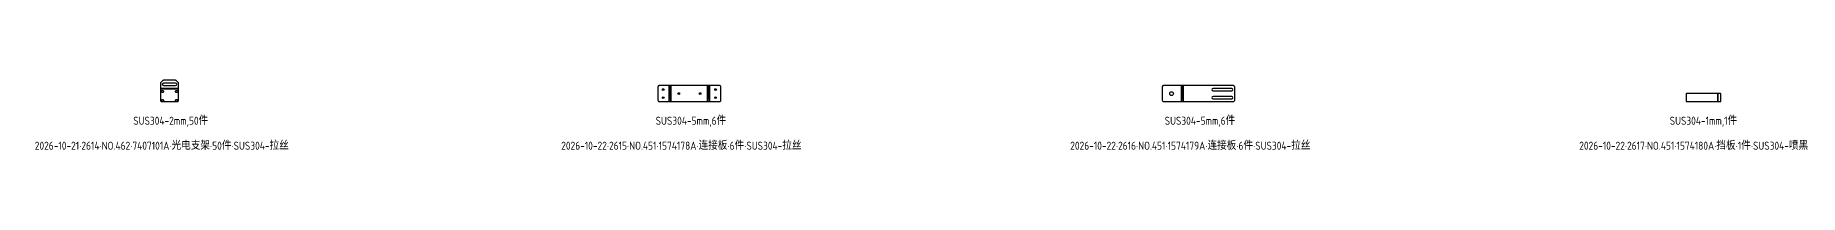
# Model space of a CAD drawing. Header units: inches. Extents: x -1146 to 24205, y 26431 to 29677.
# Drawn here: x 17592 to 24205, y 26431 to 26691 of the extents above; entities that cross this region are included whole.
import ezdxf

# ---------------------------------------------------------------- set-up
doc = ezdxf.new("R2010")
doc.units = ezdxf.units.IN
doc.header["$LTSCALE"] = 0.194989
doc.linetypes.add('CENTER', pattern=[50.8, 31.75, -6.35, 6.35, -6.35])
doc.layers.add('可见 (ISO)', color=7, linetype='Continuous', lineweight=25)
doc.layers.add('折弯线', color=1, linetype='CENTER')
doc.styles.add('Z-English', font='gbenor.shx', dxfattribs={"height": 10, "bigfont": 'hztxt.shx'})

msp = doc.modelspace()

# ---------------------------------------------------------------- linework, layer by layer
at = {"layer": '可见 (ISO)'}
for points in [[(18061, 26615.7, 0.414214), (18066, 26610.7), (18124, 26610.7, 0.414214), (18129, 26615.7), (18129, 26678.6, 0.198912), (18127.5, 26682.2), (18120.4, 26689.2, 0.198912), (18116.9, 26690.7), (18073, 26690.7, 0.198912), (18069.5, 26689.2), (18062.4, 26682.2, 0.198912), (18061, 26678.6)], [(18066.5, 26646.2), (18071.5, 26646.2, 1), (18071.5, 26651.2), (18066.5, 26651.2, 1)], [(18072.5, 26670.7), (18117.5, 26670.7, 1), (18117.5, 26679.7), (18072.5, 26679.7, 1)], [(18118.5, 26646.2), (18123.5, 26646.2, 1), (18123.5, 26651.2), (18118.5, 26651.2, 1)], [(19925.6, 26615.7, 0.414214), (19930.6, 26610.7), (20156.8, 26610.7, 0.414214), (20161.8, 26615.7), (20161.8, 26665.7, 0.414214), (20156.8, 26670.7), (19930.6, 26670.7, 0.414214), (19925.6, 26665.7)], [(21815.8, 26615.7, 0.414214), (21820.8, 26610.7), (22082.4, 26610.7, 0.414214), (22087.4, 26615.7), (22087.4, 26665.7, 0.414214), (22082.4, 26670.7), (21820.8, 26670.7, 0.414214), (21815.8, 26665.7)], [(22006.4, 26651.5), (22076.4, 26651.5, 1), (22076.4, 26660), (22006.4, 26660, 1)], [(18066.5, 26612.2), (18071.5, 26612.2, 1), (18071.5, 26617.2), (18066.5, 26617.2, 1)], [(18118.5, 26612.2), (18123.5, 26612.2, 1), (18123.5, 26617.2), (18118.5, 26617.2, 1)], [(22006.4, 26621.5), (22076.4, 26621.5, 1), (22076.4, 26630), (22006.4, 26630, 1)], [(23779.3, 26612.7, 0.414214), (23781.3, 26610.7), (23907.6, 26610.7, 0.414214), (23909.6, 26612.7), (23909.6, 26638.7, 0.414214), (23907.6, 26640.7), (23781.3, 26640.7, 0.414214), (23779.3, 26638.7)]]:
    msp.add_lwpolyline(points, format="xyb", close=True, dxfattribs=at)
for centre, radius in [((19945.6, 26655.7), 3.32), ((20141.8, 26655.7), 3.32), ((19945.6, 26625.7), 3.32), ((20003.7, 26640.7), 3.32), ((20083.7, 26640.7), 3.32), ((20141.8, 26625.7), 3.32), ((21850.8, 26640.7), 7)]:
    msp.add_circle(centre, radius, dxfattribs=at)
at = {"layer": '折弯线', "color": 5, "linetype": 'CENTER'}
for points in [[(18061, 26661.7), (18129, 26661.7)], [(18061, 26658.7), (18129, 26658.7)], [(19967.2, 26610.7), (19967.2, 26670.7)], [(19975.6, 26610.7), (19975.6, 26670.7)], [(20111.8, 26610.7), (20111.8, 26670.7)], [(20120.2, 26610.7), (20120.2, 26670.7)], [(21887.4, 26610.7), (21887.4, 26670.7)], [(21895.8, 26610.7), (21895.8, 26670.7)], [(23897.6, 26610.7), (23897.6, 26640.7)], [(23899.3, 26610.7), (23899.3, 26640.7)]]:
    msp.add_lwpolyline(points, dxfattribs=at)
at = {"layer": '折弯线', "color": 1, "linetype": 'CENTER', "ltscale": 0.5}
for points in [[(18061, 26660.2), (18129, 26660.2)], [(19971.4, 26610.7), (19971.4, 26670.7)], [(20116, 26610.7), (20116, 26670.7)], [(21891.6, 26610.7), (21891.6, 26670.7)], [(23898.4, 26610.7), (23898.4, 26640.7)]]:
    msp.add_lwpolyline(points, dxfattribs=at)

# ---------------------------------------------------------------- texts
at = {"color": 3, "style": 'Z-English'}
for s, p in [('SUS304-2mm,50件', (17959.1, 26524.4)), ('SUS304-5mm,6件', (19917.1, 26524.4)), ('SUS304-5mm,6件', (21825, 26524.4)), ('SUS304-1mm,1件', (23717.8, 26524.4))]:
    msp.add_text(s, height=30, dxfattribs=at).set_placement(p)
at = {"color": 2, "style": 'Z-English'}
for s, p in [('2026-10-21·2614·NO.462·7407101A·光电支架·50件·SUS304-拉丝', (17590.1, 26431)), ('2026-10-22·2615·NO.451·1574178A·连接板·6件·SUS304-拉丝', (19563.1, 26431)), ('2026-10-22·2616·NO.451·1574179A·连接板·6件·SUS304-拉丝', (21471, 26431)), ('2026-10-22·2617·NO.451·1574180A·挡板·1件·SUS304-喷黑', (23378.8, 26431))]:
    msp.add_text(s, height=30, dxfattribs=at).set_placement(p)

doc.saveas('drawing.dxf')
